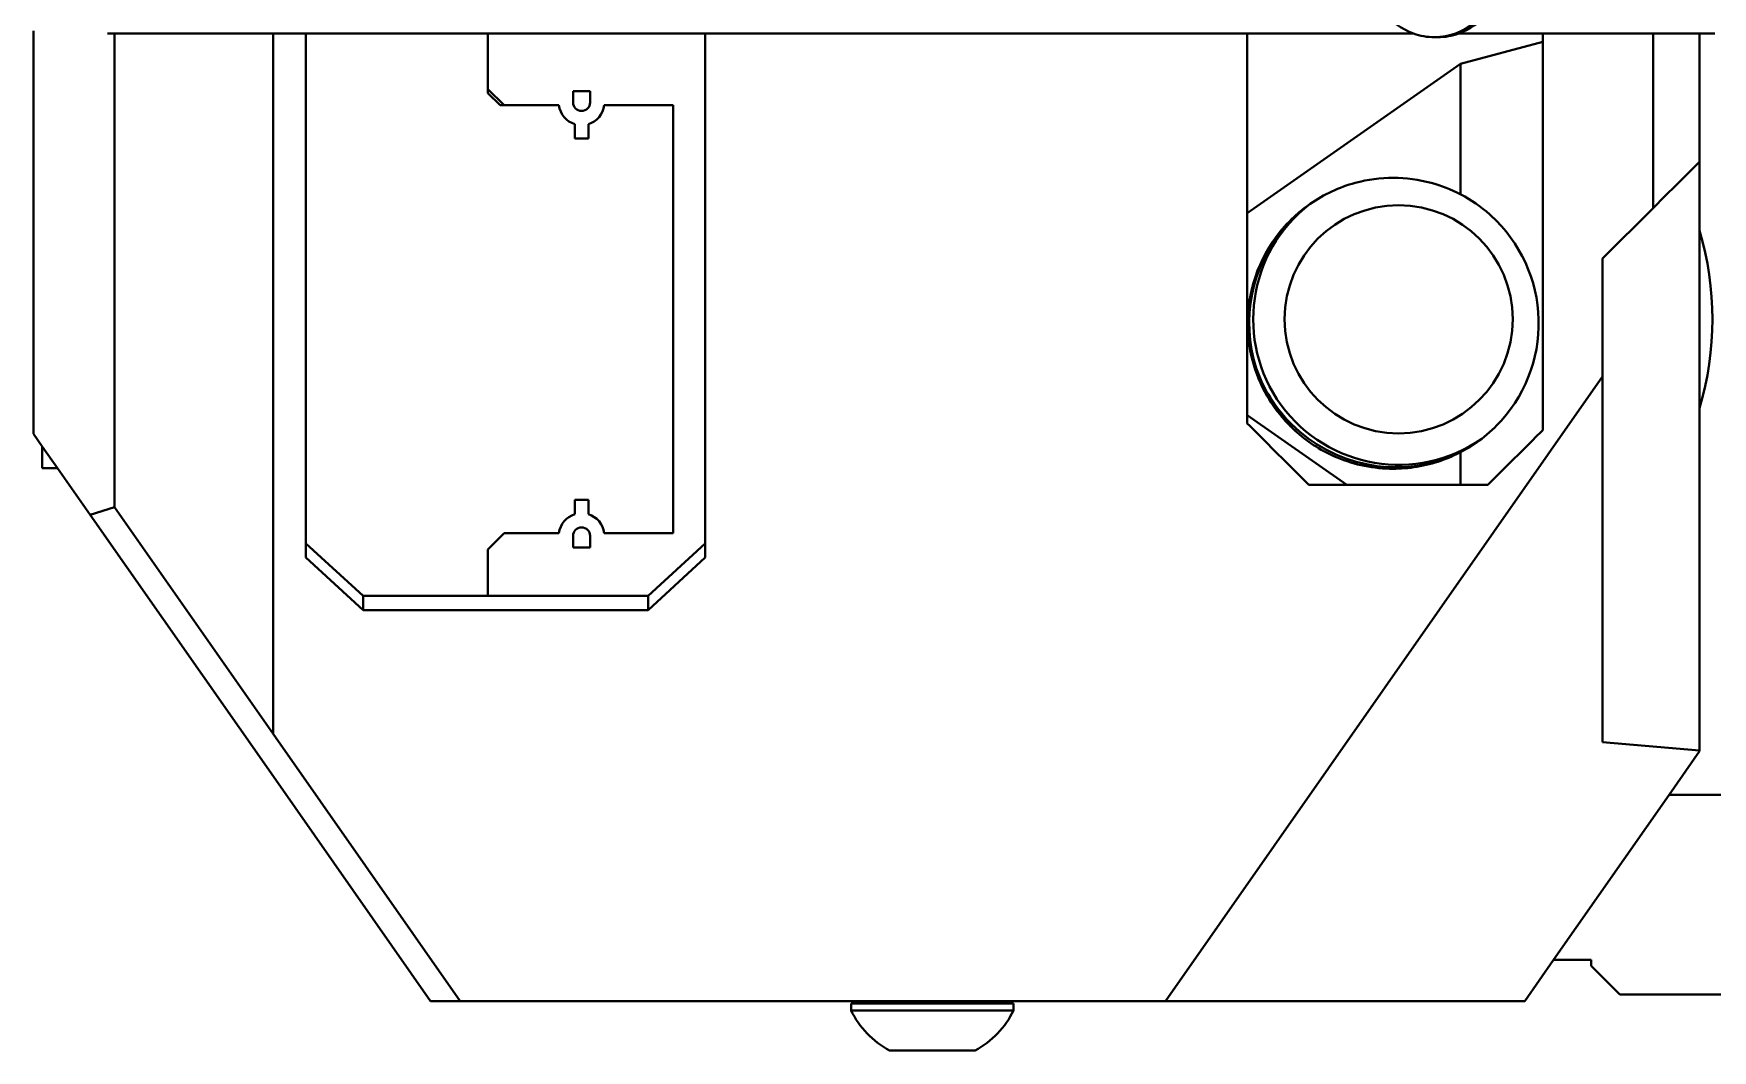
# Model space of a CAD drawing. Header units: millimetres. Extents: x 15 to 415, y 5 to 292.
# Drawn here: x 55.42 to 70.14, y 96.32 to 105.23 of the extents above; entities that cross this region are included whole.
import ezdxf

# ---------------------------------------------------------------- set-up
doc = ezdxf.new("R2010")
doc.units = ezdxf.units.MM
doc.layers.add('Geometries', color=7, linetype='Continuous')

msp = doc.modelspace()

# ---------------------------------------------------------------- linework, layer by layer
at = {"layer": 'Geometries', "linetype": 'Continuous', "lineweight": 40}
for p, q in [((55.4198, 101.7238), (55.4198, 105.2584)), ((56.0668, 105.2334), (56.1283, 105.2334)), ((56.1283, 105.2334), (56.1283, 101.0821)), ((56.1283, 105.2334), (56.5198, 105.2334)), ((56.5198, 105.2334), (57.5198, 105.2334)), ((57.5198, 105.2334), (57.5635, 105.2334)), ((57.5198, 105.2334), (57.5198, 99.0961)), ((57.5635, 105.2334), (57.8077, 105.2334)), ((57.8077, 100.7642), (57.8077, 105.2334)), ((57.8077, 105.2334), (59.4025, 105.2334)), ((59.4025, 105.2334), (59.4025, 104.7472)), ((59.4025, 105.2334), (61.3077, 105.2334)), ((61.3077, 105.2334), (62.4025, 105.2334)), ((61.3077, 105.2334), (61.3077, 100.7642)), ((62.4025, 105.2334), (62.4025, 105.2334)), ((62.4025, 105.2334), (66.0577, 105.2334)), ((66.0577, 103.6602), (66.0577, 105.2334)), ((66.0577, 105.2334), (66.2496, 105.2334)), ((67.5156, 105.2334), (66.2496, 105.2334)), ((68.2546, 105.2334), (67.9113, 105.2334)), ((68.4486, 105.2334), (68.2546, 105.2334)), ((68.4486, 105.2334), (68.5212, 105.2334)), ((68.6482, 105.2334), (68.5212, 105.2334)), ((68.6482, 105.2334), (69.6168, 105.2334)), ((68.6482, 105.2334), (68.6482, 105.1623)), ((69.6168, 105.2334), (69.6168, 103.704)), ((69.6168, 105.2334), (70.0232, 105.2334)), ((70.0232, 105.2334), (70.0232, 104.1104)), ((70.0232, 105.2334), (70.157, 105.2334)), ((67.698, 105.2015), (67.7289, 105.2015)), ((68.6482, 105.1623), (67.927, 104.9691)), ((68.6482, 105.1623), (68.6482, 101.7575)), ((66.0577, 103.6602), (67.927, 104.9691)), ((67.927, 104.9691), (67.927, 103.8245)), ((59.4025, 104.7472), (59.4025, 104.7119)), ((59.4025, 104.7472), (59.5449, 104.6048)), ((59.5096, 104.6048), (59.4025, 104.7119)), ((60.1485, 104.6298), (60.1485, 104.7298)), ((60.1485, 104.7298), (60.2985, 104.7298)), ((60.2985, 104.6298), (60.2985, 104.7298)), ((59.5096, 104.6048), (59.5449, 104.6048)), ((59.5449, 104.6048), (60.025, 104.6048)), ((60.4219, 104.6048), (61.0275, 104.6048)), ((61.0275, 104.6048), (61.0275, 100.8548)), ((60.1639, 104.4389), (60.1639, 104.3139)), ((60.2831, 104.4389), (60.2831, 104.3139)), ((60.1639, 104.3139), (60.2831, 104.3139)), ((69.8538, 103.9411), (69.9876, 104.0749)), ((69.9876, 104.0749), (70.0232, 104.1104)), ((70.0232, 104.1104), (70.0232, 103.5066)), ((69.6876, 103.7749), (69.8538, 103.9411)), ((67.925, 103.8255), (67.9304, 103.8228)), ((67.925, 103.8255), (67.927, 103.8245)), ((67.927, 103.8245), (67.9304, 103.8228)), ((69.6479, 103.7352), (69.6876, 103.7749)), ((66.0577, 101.8888), (66.0577, 103.6602)), ((66.4843, 103.6413), (66.4888, 103.6453)), ((68.184, 103.6475), (68.1937, 103.6387)), ((69.1732, 103.2604), (69.6168, 103.704)), ((69.6168, 103.704), (69.6479, 103.7352)), ((66.3847, 103.541), (66.3847, 103.536)), ((70.0232, 103.5066), (70.0232, 101.9512)), ((69.1732, 103.2604), (69.1732, 102.2261)), ((66.1392, 102.2917), (66.1386, 102.2934)), ((69.1732, 102.2261), (65.341, 96.7532)), ((69.1732, 101.5322), (69.1732, 102.2261)), ((66.2338, 102.0866), (66.231, 102.0915)), ((66.9309, 101.2773), (66.0577, 101.8888)), ((66.0577, 101.8169), (66.0577, 101.8888)), ((66.3847, 101.8518), (66.3847, 101.8469)), ((66.3963, 101.8384), (66.3963, 101.8618)), ((66.3963, 101.8618), (66.4006, 101.8571)), ((70.0232, 98.9492), (70.0232, 101.9512)), ((55.4198, 101.7238), (55.4959, 101.615)), ((66.0807, 101.7939), (66.0577, 101.8169)), ((66.1586, 101.716), (66.0807, 101.7939)), ((66.1586, 101.716), (66.1711, 101.7035)), ((66.3424, 101.5322), (66.1711, 101.7035)), ((66.4353, 101.7931), (66.4344, 101.794)), ((66.4456, 101.8099), (66.4456, 101.785)), ((68.2305, 101.7838), (68.2407, 101.794)), ((68.6482, 101.7575), (68.5771, 101.6864)), ((55.4959, 101.615), (55.6288, 101.4252)), ((55.4959, 101.4252), (55.4959, 101.615)), ((67.9281, 101.5639), (67.9248, 101.5622)), ((67.927, 101.5633), (67.9248, 101.5622)), ((67.927, 101.5633), (67.9281, 101.5639)), ((67.927, 101.5633), (67.927, 101.2773)), ((68.4229, 101.5322), (68.5697, 101.679)), ((68.5697, 101.679), (68.5771, 101.6864)), ((55.6288, 101.4252), (55.4959, 101.4252)), ((55.6288, 101.4252), (55.916, 101.0151)), ((66.3491, 101.5255), (66.3424, 101.5322)), ((66.3491, 101.5255), (66.3753, 101.4993)), ((66.5973, 101.2773), (66.3753, 101.4993)), ((68.168, 101.2773), (68.39, 101.4993)), ((68.39, 101.4993), (68.4045, 101.5138)), ((68.4229, 101.5322), (68.4045, 101.5138)), ((69.1732, 101.5103), (69.1732, 101.5322)), ((69.1732, 101.5103), (69.1732, 101.4993)), ((69.1732, 101.0957), (69.1732, 101.4993)), ((66.9309, 101.2773), (66.5973, 101.2773)), ((67.927, 101.2773), (66.9309, 101.2773)), ((68.168, 101.2773), (67.927, 101.2773)), ((60.1639, 101.1457), (60.2831, 101.1457)), ((60.1639, 101.0207), (60.1639, 101.1457)), ((60.2831, 101.0207), (60.2831, 101.1457)), ((56.1283, 101.0821), (55.916, 101.0151)), ((55.916, 101.0151), (57.543, 98.6914)), ((57.5197, 99.0961), (56.1283, 101.0821)), ((69.1732, 101.0957), (69.1732, 100.6393)), ((59.5449, 100.8548), (59.4025, 100.7123)), ((59.5449, 100.8548), (60.025, 100.8548)), ((60.1485, 100.8298), (60.1485, 100.7298)), ((60.2985, 100.8298), (60.2985, 100.7298)), ((60.4219, 100.8548), (61.0275, 100.8548)), ((57.8077, 100.6399), (57.8077, 100.7642)), ((58.3077, 100.3041), (57.8077, 100.7642)), ((59.4025, 100.7123), (59.4025, 100.3041)), ((60.1485, 100.7298), (60.2985, 100.7298)), ((61.3077, 100.7642), (60.8077, 100.3041)), ((61.3077, 100.7642), (61.3077, 100.6399)), ((57.8077, 100.6399), (58.3077, 100.1798)), ((60.8077, 100.1798), (61.3077, 100.6399)), ((69.1732, 100.6393), (69.1732, 100.5045)), ((69.1732, 99.0235), (69.1732, 100.5045)), ((58.3077, 100.3041), (59.4025, 100.3041)), ((58.3077, 100.1798), (58.3077, 100.3041)), ((59.4025, 100.3041), (60.8077, 100.3041)), ((60.8077, 100.3041), (60.8077, 100.1798)), ((60.8077, 100.1798), (58.3077, 100.1798)), ((59.1602, 96.7532), (57.5197, 99.0961)), ((70.0232, 98.9492), (69.1732, 99.0235)), ((69.756, 98.5606), (70.0232, 98.9421)), ((70.0232, 98.9492), (70.0232, 98.9421)), ((57.5426, 98.6914), (58.8988, 96.7532)), ((68.7424, 97.113), (69.756, 98.5606)), ((69.756, 98.5606), (74.2908, 98.5606)), ((68.4905, 96.7532), (68.7424, 97.113)), ((68.7424, 97.113), (69.0733, 97.113)), ((69.0733, 97.0606), (69.0733, 97.113)), ((69.0733, 97.0606), (69.3233, 96.8106)), ((58.8988, 96.7532), (59.1602, 96.7532)), ((62.8102, 96.7532), (59.1602, 96.7532)), ((62.5853, 96.6709), (62.5853, 96.7328)), ((62.9228, 96.7328), (62.5853, 96.7328)), ((62.8102, 96.7532), (62.9228, 96.7532)), ((63.6728, 96.7532), (62.9228, 96.7532)), ((62.9228, 96.7328), (62.9228, 96.7532)), ((63.6728, 96.7328), (62.9228, 96.7328)), ((63.7102, 96.7532), (63.6728, 96.7532)), ((63.6728, 96.7328), (63.6728, 96.7532)), ((64.0103, 96.7328), (63.6728, 96.7328)), ((65.341, 96.7532), (63.7102, 96.7532)), ((64.0103, 96.6709), (64.0103, 96.7328)), ((65.341, 96.7532), (68.4905, 96.7532)), ((69.3233, 96.8106), (74.2908, 96.8106)), ((64.0103, 96.6709), (62.5853, 96.6709)), ((63.6728, 96.3203), (62.9228, 96.3203))]:
    msp.add_line(p, q, dxfattribs=at)
at = {"layer": 'Geometries', "linetype": 'Continuous', "lineweight": 40, "flags": 128}
for points in [[(66.3847, 103.541), (66.4033, 103.5615), (66.4248, 103.5841), (66.4466, 103.606), (66.4689, 103.6272), (66.4843, 103.6413)], [(66.4888, 103.6453), (66.491, 103.6473), (66.4984, 103.6538)], [(66.4984, 103.6538), (66.5137, 103.6669), (66.5369, 103.6862), (66.5608, 103.705), (66.5857, 103.7236), (66.6103, 103.7412)], [(66.3962, 101.834), (66.3908, 101.84), (66.3846, 101.8469)], [(66.4006, 101.8571), (66.4124, 101.8442), (66.428, 101.8278)], [(66.4344, 101.794), (66.4128, 101.8163), (66.3962, 101.834)], [(66.428, 101.8278), (66.4289, 101.8269), (66.4456, 101.8099)], [(66.4456, 101.783), (66.4358, 101.7926), (66.4353, 101.7931)], [(66.4952, 101.7368), (66.4839, 101.7469), (66.4595, 101.7695), (66.4456, 101.783)], [(68.1135, 101.6822), (68.1353, 101.6993), (68.1588, 101.7186), (68.182, 101.7386), (68.2048, 101.7592), (68.2284, 101.7818), (68.2305, 101.7838)], [(67.9248, 101.5622), (67.8969, 101.5482), (67.8664, 101.5338), (67.845, 101.5242)], [(67.9281, 101.5639), (67.9542, 101.578), (67.9813, 101.5934), (68.0082, 101.6095), (68.0348, 101.6264), (68.0611, 101.6441), (68.0872, 101.6625), (68.1114, 101.6806), (68.1135, 101.6822)], [(67.4102, 101.421), (67.386, 101.4199), (67.3618, 101.4192), (67.3376, 101.4189)], [(67.845, 101.5242), (67.8354, 101.5201), (67.8323, 101.5188)]]:
    msp.add_lwpolyline(points, dxfattribs=at)
at = {"layer": 'Geometries', "linetype": 'Continuous', "lineweight": 40}
msp.add_circle((67.3854, 102.7289), 1, dxfattribs=at)
for centre, radius, start, end in [((60.2235, 104.6298), 0.2, 187.18076, 252.65947), ((60.2235, 104.6298), 0.075, 180, 0), ((60.2235, 104.6298), 0.2, 287.34053, 352.81924), ((67.3376, 102.6939), 1.275, 105.10203, 124.77925), ((67.3376, 102.6939), 1.275, 74.85173, 105.10203), ((67.3376, 102.6939), 1.275, 62.56552, 74.85173), ((67.3376, 102.6939), 1.275, 48.40879, 62.29558), ((67.3854, 102.7289), 1.275, 127.45583, 304.81521), ((67.3751, 102.6939), 1.3, 132.40414, 139.62632), ((67.3376, 102.6939), 1.275, 315.10121, 47.8189), ((67.3376, 102.6939), 1.275, 138.36394, 179.21619), ((67.3751, 102.6939), 1.3, 139.62632, 197.56383), ((67.3854, 102.7289), 2.75, 343.57272, 16.42728), ((67.3376, 102.6939), 1.275, 179.21619, 210.02937), ((67.3626, 102.7314), 1.3, 199.30606, 221.98537), ((67.3751, 102.6939), 1.3, 197.56383, 220.37368), ((67.3376, 102.6939), 1.275, 210.02937, 221.63292), ((67.3751, 102.6939), 1.3, 220.37368, 221.15508), ((67.3751, 102.6939), 1.3, 221.15508, 224.3592), ((67.3626, 102.7314), 1.3, 225.14174, 291.78013), ((67.3751, 102.6939), 1.3, 224.3592, 227.40729), ((67.3376, 102.6939), 1.275, 228.64779, 247.35713), ((67.3376, 102.6939), 1.275, 247.35713, 270), ((67.3376, 102.6939), 1.275, 273.26308, 292.8323), ((60.2235, 100.8298), 0.2, 107.34053, 172.81924), ((60.2235, 100.8298), 0.2, 7.18076, 72.65947), ((60.2235, 100.8298), 0.075, 0, 180), ((63.2978, 97.019), 0.793, 206.03726, 241.77732), ((63.2978, 97.019), 0.793, 298.22267, 333.96274)]:
    msp.add_arc(centre, radius, start, end, dxfattribs=at)
for centre, start_param, end_param in [((67.698, 105.914), 3.1415927, 4.4002986), ((67.698, 105.914), 2.3045012, 2.841579), ((67.7289, 105.914), 3.4416063, 3.9206109), ((67.698, 105.914), 2.841579, 3.1415927), ((67.7289, 105.914), 3.1415927, 3.4416063)]:
    msp.add_ellipse(centre, major_axis=(0, 0.7125), ratio=0.8660254, start_param=start_param, end_param=end_param, dxfattribs=at)

doc.saveas('drawing.dxf')
